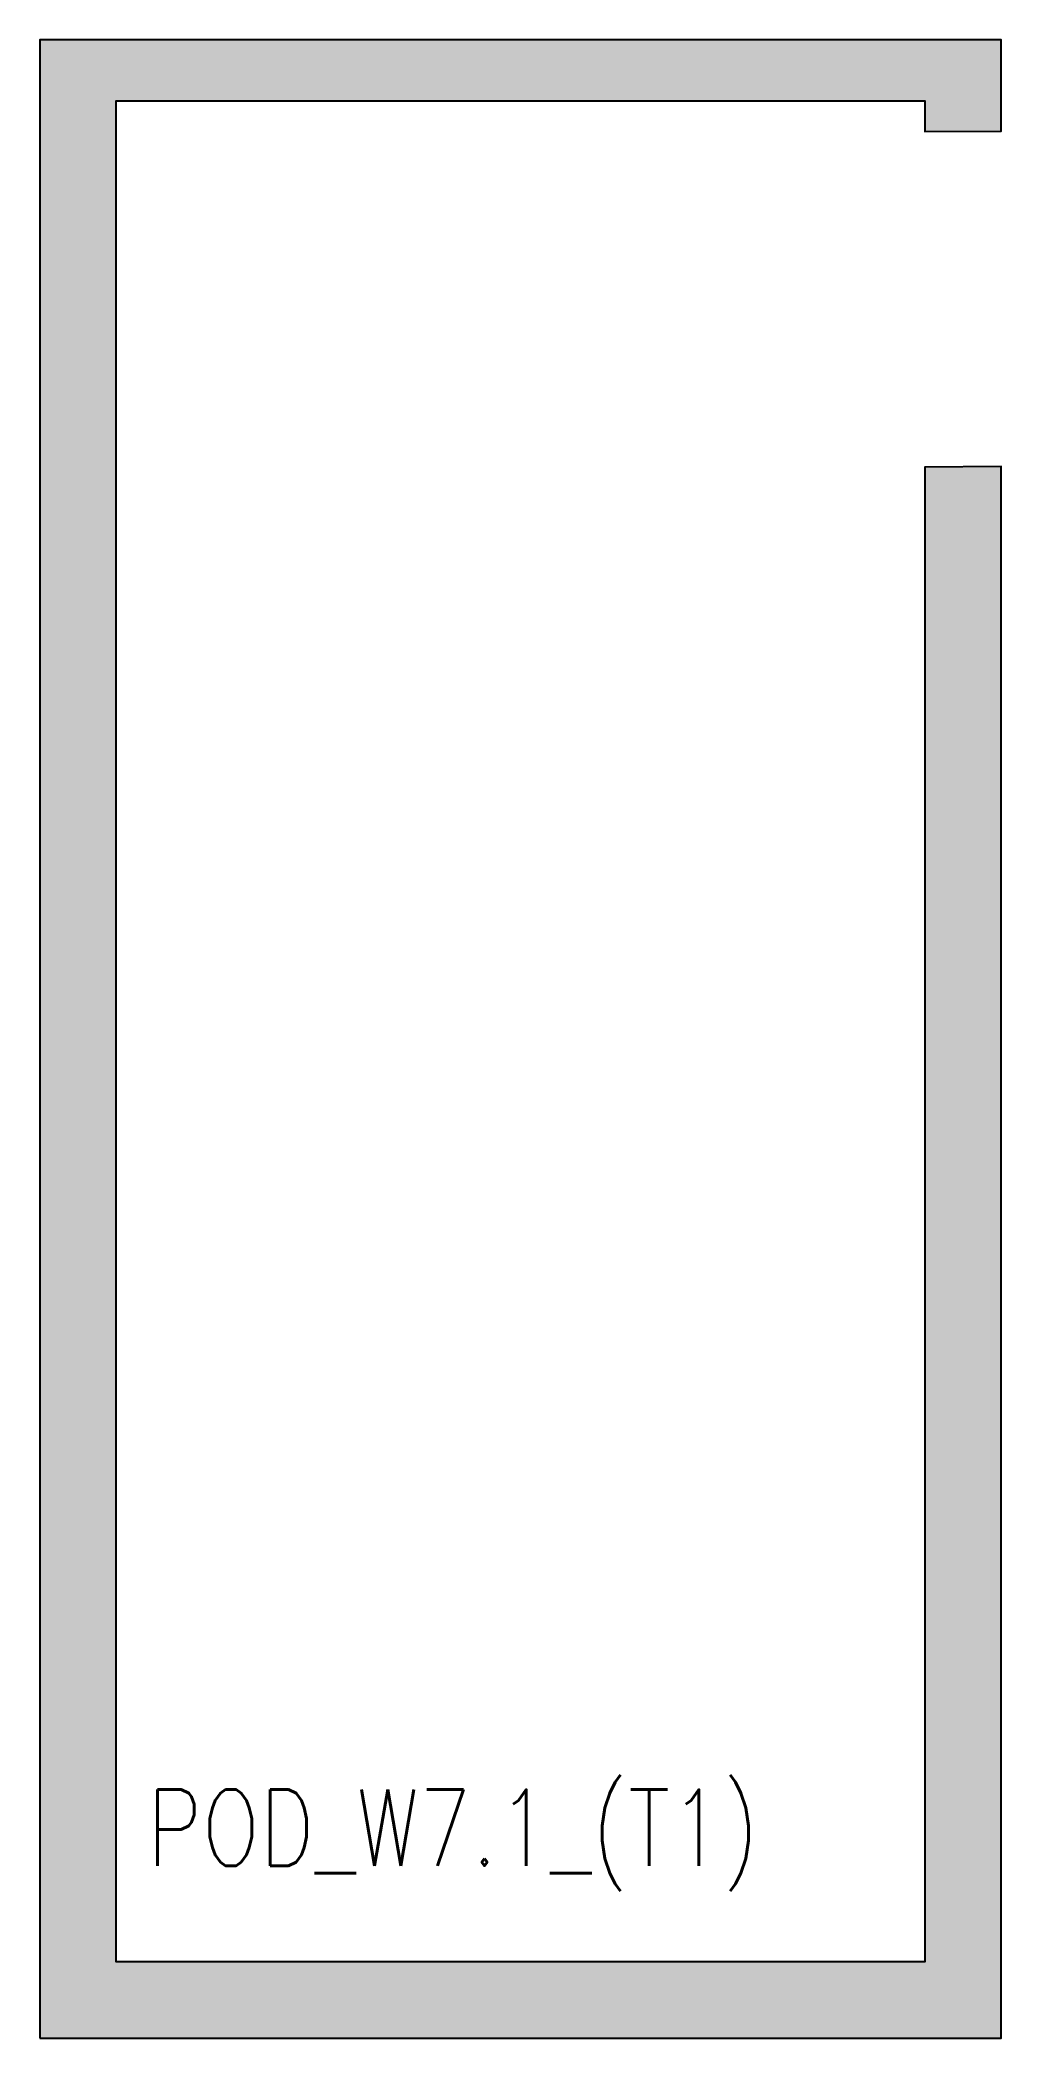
# Model space of a CAD drawing. Header units: millimetres. Extents: x 178300 to 181450, y 38150 to 44700.
import ezdxf

# ---------------------------------------------------------------- set-up
doc = ezdxf.new("R2010")
doc.units = ezdxf.units.MM
doc.header["$MEASUREMENT"] = 0
doc.layers.get('Defpoints').update_dxf_attribs({"color": 151, "lineweight": 9})
for name, color, linetype, lineweight in [('NDC_S_HATCH COLUMN AND WALL', 251, 'Continuous', 13), ('NDC_S_HATCH MATERIAL', 8, 'Continuous', 13), ('NDC_S_WALL', 6, 'Continuous', 25)]:
    doc.layers.add(name, color=color, linetype=linetype, lineweight=lineweight)
doc.styles.add('NDC_BAR 2', font='romans.shx', dxfattribs={"width": 0.8})

msp = doc.modelspace()

# ---------------------------------------------------------------- hatches: boundary and pattern name
at = {"layer": 'NDC_S_HATCH COLUMN AND WALL'}
h = msp.add_hatch(color=251, dxfattribs=at)
h.dxf.hatch_style = 1
h.paths.add_polyline_path([(178300, 38150), (181450, 38150), (181450, 43301.6), (181200, 43299.4), (181200, 38400), (178550, 38400), (178550, 44500), (181200, 44500), (181200, 44399.6), (181450, 44401.1), (181450, 44700), (178300, 44700)])
at = {"layer": 'NDC_S_HATCH MATERIAL'}
h = msp.add_hatch(dxfattribs=at)
h.set_pattern_fill('ANSI31', color=256)
edge = h.paths.add_edge_path()
edge.add_line((181450, 44700), (178300, 44700))

# ---------------------------------------------------------------- linework, layer by layer
at = {"layer": 'NDC_S_WALL', "ltscale": 10}
msp.add_lwpolyline([(178300, 38150), (181450, 38150), (181450, 43301.6), (181200, 43299.4), (181200, 38400), (178550, 38400), (178550, 44500), (181200, 44500), (181200, 44399.6), (181450, 44401.1), (181450, 44700), (178300, 44700)], close=True, dxfattribs=at)

# ---------------------------------------------------------------- texts
at = {"layer": 'Defpoints', "style": 'NDC_BAR 2', "width": 0.8}
msp.add_text('POD_W7.1_(T1)', height=250, dxfattribs=at).set_placement((178651.2, 38714.7))

doc.saveas('drawing.dxf')
